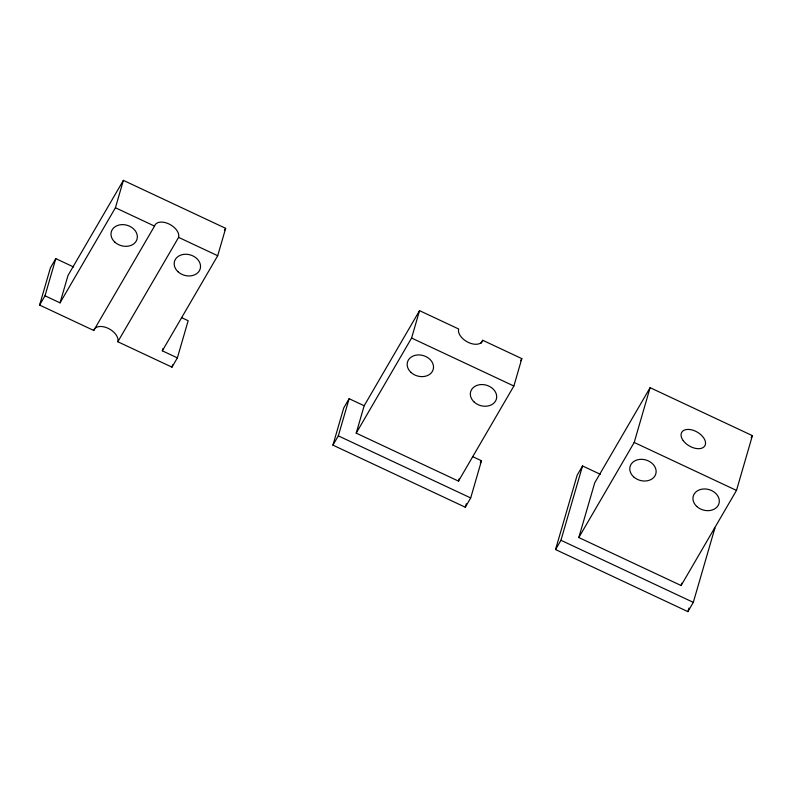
<?xml version="1.0" encoding="UTF-8"?>
<svg xmlns="http://www.w3.org/2000/svg" width="792" height="792" viewBox="0 0 792 792"><rect width="100%" height="100%" fill="white"/><g stroke="black" fill="none" stroke-linecap="round" stroke-linejoin="round"><path stroke-width="1.19" d="M181.497 317.582L188.169 320.71L177.368 357.875L171.963 367.151L117.82 341.758A13.385 7.989 30.2 0 0 108.059 328.284A13.385 7.989 30.2 0 0 93.753 330.472L39.6 305.068L50.401 267.904L55.796 258.628L73.597 266.973M39.6 305.068L45.005 295.792L55.796 258.628M45.005 295.792L60.043 302.851L68.003 275.458L123.384 180.368L225.661 228.334L217.701 255.727L162.33 350.816L177.368 357.875M60.043 302.851L115.424 207.751L123.384 180.368M162.33 350.816L162.994 348.539M171.963 367.151L172.636 364.835M472.893 456.746L481.487 460.776L470.695 497.95L465.29 507.227L332.927 445.144L343.718 407.979L349.123 398.693L364.172 405.752L356.212 433.135L458.489 481.11L513.869 386.011L521.829 358.627L482.724 340.283A13.385 7.989 30.2 0 1 468.409 342.461A13.385 7.989 30.2 0 1 458.657 328.997L419.542 310.652L364.172 405.752M332.927 445.144L338.323 435.867L349.123 398.693M356.212 433.135L411.592 338.045L419.542 310.652M458.489 481.11L459.152 478.833M465.29 507.227L466.3 503.742M713.701 530.086L714.909 528.026L693.307 602.356L687.902 611.632L555.538 549.549L577.14 475.22L582.536 465.943L600.336 474.289M555.538 549.549L560.944 540.273L582.536 465.943M578.823 537.55L594.742 482.773L650.113 387.674L752.4 435.649L736.491 490.426L681.11 585.526L578.823 537.55L634.204 442.451L650.113 387.674M681.11 585.526L681.783 583.189M687.902 611.632L688.931 608.098M93.753 330.472L154.529 226.096A13.385 7.989 30.2 0 1 168.835 223.908A13.385 7.989 30.2 0 1 178.596 237.382L217.701 255.727M117.82 341.758L178.596 237.382M224.413 230.472L225.661 228.334M480.863 343.481L482.724 340.283M520.582 360.766L521.829 358.627M480.289 462.845L481.487 460.776M751.153 437.788L752.4 435.649M411.592 338.045L513.869 386.011M634.204 442.451L736.491 490.426M115.424 207.751L154.529 226.096M338.323 435.867L470.695 497.95M560.944 540.273L693.307 602.356M114.781 242.085A13.385 10.623 16.2 0 0 136.887 239.63A13.385 10.623 16.2 0 0 120.839 224.71A13.385 10.623 16.2 0 0 114.781 242.085M177.962 271.715A13.385 10.623 16.2 0 0 200.069 269.26A13.385 10.623 16.2 0 0 184.011 254.341A13.385 10.623 16.2 0 0 177.962 271.715M410.949 372.379A13.385 10.623 16.2 0 0 433.056 369.923A13.385 10.623 16.2 0 0 417.008 355.004A13.385 10.623 16.2 0 0 410.949 372.379M474.121 402.009A13.385 10.623 16.2 0 0 496.228 399.554A13.385 10.623 16.2 0 0 480.18 384.635A13.385 10.623 16.2 0 0 474.121 402.009M683.189 440.59A13.385 7.989 30.2 0 0 704.336 446.53A13.385 7.989 30.2 0 0 692.386 430.036A13.385 7.989 30.2 0 0 683.189 440.59M633.57 476.794A13.385 10.623 16.2 0 0 655.667 474.339A13.385 10.623 16.2 0 0 639.619 459.409A13.385 10.623 16.2 0 0 633.57 476.794M696.742 506.425A13.385 10.623 16.2 0 0 718.849 503.959A13.385 10.623 16.2 0 0 702.791 489.04A13.385 10.623 16.2 0 0 696.742 506.425"/></g></svg>
